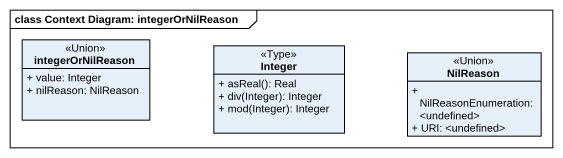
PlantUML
@startuml
mainframe class Context Diagram: integerOrNilReason
hide circle
hide empty members
skinparam classAttributeIconSize 0
class integerOrNilReason <<Union>> {
  + value: Integer
  + nilReason: NilReason
}
class Integer <<Type>> {
  + asReal(): Real
  + div(Integer): Integer
  + mod(Integer): Integer
}
class NilReason <<Union>> {
  + NilReasonEnumeration: <undefined>
  + URI: <undefined>
}
@enduml
